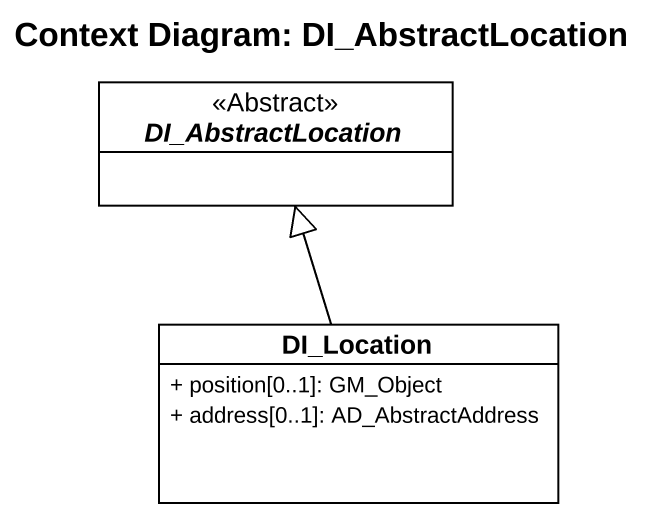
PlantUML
@startuml
title Context Diagram: DI_AbstractLocation
hide circle
hide empty members
skinparam classAttributeIconSize 0
abstract class DI_AbstractLocation <<Abstract>>
class DI_Location {
  + position[0..1]: GM_Object
  + address[0..1]: AD_AbstractAddress
}
DI_Location -up-|> DI_AbstractLocation
@enduml
